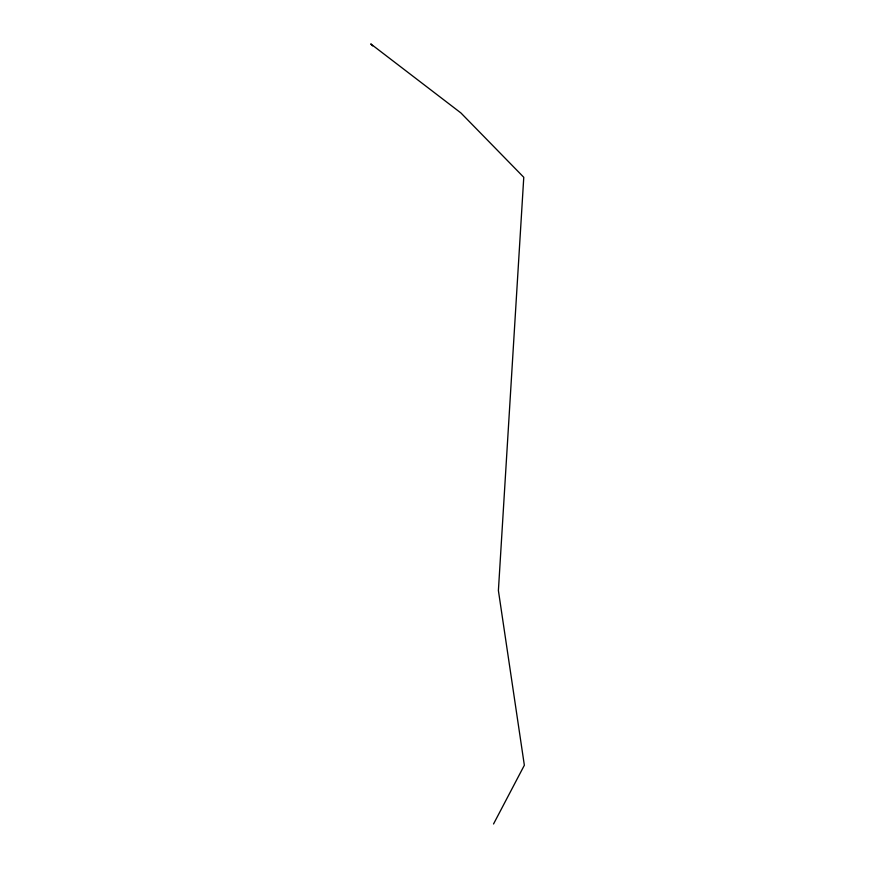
<?xml version="1.0" encoding="UTF-8"?>
<svg xmlns="http://www.w3.org/2000/svg" width="878" height="878" viewBox="0 0 878 878"><rect width="100%" height="100%" fill="white"/><g stroke="black" fill="none" stroke-linecap="round" stroke-linejoin="round"><path stroke-width="1.32" d="M493.535 823.981L524.353 765.243L498.397 590.565L523.771 177.29L460.917 112.955L370.757 43.9L372.623 45.897"/></g></svg>
